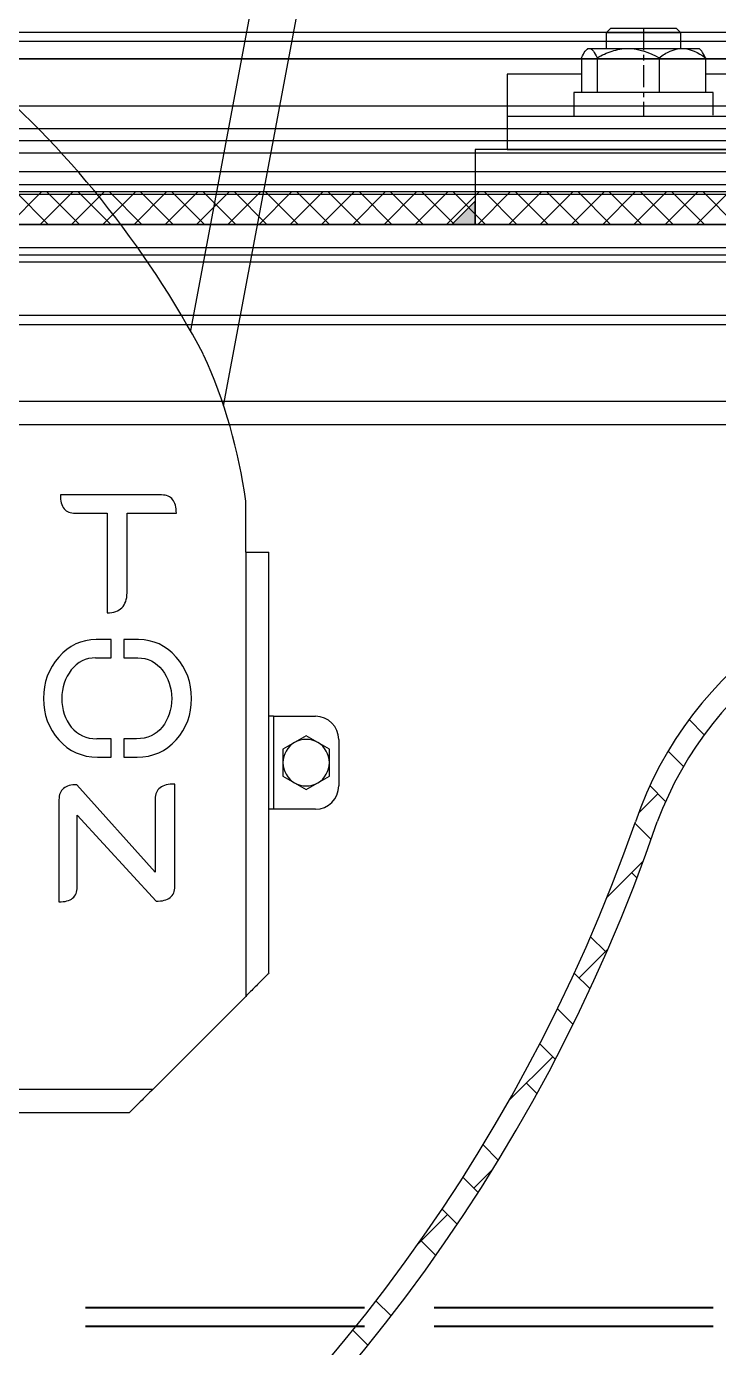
# Model space of a CAD drawing. Header units: centimetres. Extents: x 470464 to 524273, y 49611 to 59074.
# Drawn here: x 504666.62 to 504681.5, y 50546.76 to 50575.17 of the extents above; entities that cross this region are included whole.
import ezdxf

# ---------------------------------------------------------------- set-up
doc = ezdxf.new("R2010")
doc.units = ezdxf.units.CM
doc.header["$MEASUREMENT"] = 0
for name, pattern in [('1244-MIUM-DD-AR-2000$0$1244_Aselsan_MIUM_2900_Vinç$0$ACAD_ISO02W100', [15, 12, -3]), ('CENTER', [50.8, 31.75, -6.35, 6.35, -6.35]), ('CHAIN', [0.3543, 0.2362, -0.0295, 0.0591, -0.0295])]:
    doc.linetypes.add(name, pattern=pattern)
doc.layers.add('S-COLS-CONC', color=4, linetype='Continuous', lineweight=40)
doc.layers.add('vinç', color=7, linetype='Continuous')

# ---------------------------------------------------------------- blocks, each defined once
blk = doc.blocks.new('y65ytr5c4rc44rfe')
at = {"color": 2, "linetype": 'Continuous', "lineweight": 25}
for p, q in [((429247.445, 68869.325), (429246.126, 68862.29)), ((429246.84, 68860.674), (429248.427, 68869.141)), ((429243.331, 68858.755), (429243.332, 68858.708)), ((429245.506, 68858.755), (429243.331, 68858.755)), ((429243.332, 68858.708), (429243.336, 68858.663)), ((429243.336, 68858.663), (429243.342, 68858.622)), ((429243.342, 68858.622), (429243.351, 68858.583)), ((429243.351, 68858.583), (429243.362, 68858.548)), ((429243.362, 68858.548), (429243.376, 68858.515)), ((429245.545, 68858.754), (429245.506, 68858.755)), ((429245.581, 68858.749), (429245.545, 68858.754)), ((429245.614, 68858.742), (429245.581, 68858.749)), ((429245.646, 68858.731), (429245.614, 68858.742)), ((429245.674, 68858.717), (429245.646, 68858.731)), ((429245.7, 68858.7), (429245.674, 68858.717)), ((429245.724, 68858.68), (429245.7, 68858.7)), ((429245.745, 68858.657), (429245.724, 68858.68)), ((429245.764, 68858.631), (429245.745, 68858.657)), ((429245.78, 68858.602), (429245.764, 68858.631)), ((429245.793, 68858.569), (429245.78, 68858.602)), ((429245.805, 68858.534), (429245.793, 68858.569)), ((429245.813, 68858.495), (429245.805, 68858.534)), ((429247.316, 68857.522), (429247.316, 68858.619)), ((429243.376, 68858.515), (429243.392, 68858.486)), ((429243.392, 68858.486), (429243.411, 68858.46)), ((429243.411, 68858.46), (429243.432, 68858.437)), ((429243.432, 68858.437), (429243.456, 68858.417)), ((429243.456, 68858.417), (429243.482, 68858.4)), ((429243.482, 68858.4), (429243.51, 68858.386)), ((429243.51, 68858.386), (429243.541, 68858.375)), ((429243.541, 68858.375), (429243.575, 68858.368)), ((429243.575, 68858.368), (429243.611, 68858.363)), ((429243.611, 68858.363), (429243.65, 68858.362)), ((429243.65, 68858.362), (429244.338, 68858.362)), ((429244.338, 68858.362), (429244.338, 68856.219)), ((429244.765, 68858.362), (429245.825, 68858.362)), ((429244.765, 68856.648), (429244.765, 68858.362)), ((429245.819, 68858.454), (429245.813, 68858.495)), ((429245.824, 68858.409), (429245.819, 68858.454)), ((429245.825, 68858.362), (429245.824, 68858.409)), ((429247.316, 68857.522), (429247.316, 68847.972)), ((429247.316, 68857.522), (429247.816, 68857.522)), ((429247.816, 68848.472), (429247.816, 68857.522)), ((429244.748, 68856.505), (429244.757, 68856.549)), ((429244.757, 68856.549), (429244.762, 68856.597)), ((429244.762, 68856.597), (429244.765, 68856.648)), ((429244.522, 68856.248), (429244.56, 68856.264)), ((429244.56, 68856.264), (429244.595, 68856.283)), ((429244.595, 68856.283), (429244.627, 68856.305)), ((429244.627, 68856.305), (429244.655, 68856.33)), ((429244.655, 68856.33), (429244.68, 68856.358)), ((429244.68, 68856.358), (429244.701, 68856.39)), ((429244.701, 68856.39), (429244.72, 68856.425)), ((429244.72, 68856.425), (429244.736, 68856.463)), ((429244.736, 68856.463), (429244.748, 68856.505)), ((429244.338, 68856.219), (429244.389, 68856.222)), ((429244.389, 68856.222), (429244.437, 68856.227)), ((429244.437, 68856.227), (429244.481, 68856.236)), ((429244.481, 68856.236), (429244.522, 68856.248)), ((429243.47, 68855.434), (429243.381, 68855.357)), ((429243.564, 68855.498), (429243.47, 68855.434)), ((429243.663, 68855.551), (429243.564, 68855.498)), ((429243.766, 68855.592), (429243.663, 68855.551)), ((429243.874, 68855.621), (429243.766, 68855.592)), ((429243.986, 68855.639), (429243.874, 68855.621)), ((429244.104, 68855.645), (429243.986, 68855.639)), ((429244.423, 68855.645), (429244.104, 68855.645)), ((429244.423, 68855.251), (429244.423, 68855.645)), ((429244.693, 68855.645), (429244.693, 68855.251)), ((429245.011, 68855.645), (429244.693, 68855.645)), ((429245.129, 68855.639), (429245.011, 68855.645)), ((429245.241, 68855.621), (429245.129, 68855.639)), ((429245.349, 68855.592), (429245.241, 68855.621)), ((429245.452, 68855.551), (429245.349, 68855.592)), ((429245.551, 68855.498), (429245.452, 68855.551)), ((429245.646, 68855.434), (429245.551, 68855.498)), ((429245.735, 68855.357), (429245.646, 68855.434)), ((429243.219, 68855.173), (429243.152, 68855.073)), ((429243.296, 68855.269), (429243.219, 68855.173)), ((429243.381, 68855.357), (429243.296, 68855.269)), ((429243.735, 68855.149), (429243.674, 68855.105)), ((429243.799, 68855.186), (429243.735, 68855.149)), ((429243.866, 68855.215), (429243.799, 68855.186)), ((429243.936, 68855.235), (429243.866, 68855.215)), ((429244.011, 68855.247), (429243.936, 68855.235)), ((429244.089, 68855.251), (429244.011, 68855.247)), ((429244.089, 68855.251), (429244.423, 68855.251)), ((429244.693, 68855.251), (429244.996, 68855.251)), ((429244.996, 68855.251), (429245.074, 68855.247)), ((429245.074, 68855.247), (429245.149, 68855.235)), ((429245.149, 68855.235), (429245.22, 68855.215)), ((429245.22, 68855.215), (429245.287, 68855.186)), ((429245.287, 68855.186), (429245.35, 68855.149)), ((429245.35, 68855.149), (429245.41, 68855.105)), ((429245.82, 68855.269), (429245.735, 68855.357)), ((429245.898, 68855.173), (429245.82, 68855.269)), ((429245.965, 68855.073), (429245.898, 68855.173)), ((429243.049, 68854.859), (429243.013, 68854.745)), ((429243.095, 68854.967), (429243.049, 68854.859)), ((429243.152, 68855.073), (429243.095, 68854.967)), ((429243.476, 68854.856), (429243.441, 68854.784)), ((429243.518, 68854.925), (429243.476, 68854.856)), ((429243.565, 68854.992), (429243.518, 68854.925)), ((429243.618, 68855.053), (429243.565, 68854.992)), ((429243.674, 68855.105), (429243.618, 68855.053)), ((429245.41, 68855.105), (429245.467, 68855.053)), ((429245.467, 68855.053), (429245.52, 68854.992)), ((429245.52, 68854.992), (429245.568, 68854.925)), ((429245.568, 68854.925), (429245.609, 68854.856)), ((429245.609, 68854.856), (429245.644, 68854.784)), ((429246.022, 68854.967), (429245.965, 68855.073)), ((429246.068, 68854.859), (429246.022, 68854.967)), ((429246.104, 68854.745), (429246.068, 68854.859)), ((429242.988, 68854.627), (429242.972, 68854.504)), ((429243.013, 68854.745), (429242.988, 68854.627)), ((429243.374, 68854.551), (429243.364, 68854.467)), ((429243.39, 68854.632), (429243.374, 68854.551)), ((429243.412, 68854.709), (429243.39, 68854.632)), ((429243.441, 68854.784), (429243.412, 68854.709)), ((429245.644, 68854.784), (429245.673, 68854.709)), ((429245.673, 68854.709), (429245.695, 68854.632)), ((429245.695, 68854.632), (429245.711, 68854.551)), ((429245.711, 68854.551), (429245.721, 68854.467)), ((429246.13, 68854.627), (429246.104, 68854.745)), ((429246.146, 68854.504), (429246.13, 68854.627)), ((429242.972, 68854.504), (429242.967, 68854.378)), ((429242.967, 68854.378), (429242.972, 68854.251)), ((429243.364, 68854.467), (429243.361, 68854.381)), ((429243.361, 68854.381), (429243.364, 68854.292)), ((429243.364, 68854.292), (429243.374, 68854.206)), ((429245.721, 68854.292), (429245.711, 68854.206)), ((429245.721, 68854.467), (429245.724, 68854.381)), ((429245.724, 68854.381), (429245.721, 68854.292)), ((429246.151, 68854.378), (429246.146, 68854.504)), ((429246.146, 68854.251), (429246.151, 68854.378)), ((429242.972, 68854.251), (429242.988, 68854.127)), ((429242.988, 68854.127), (429243.013, 68854.009)), ((429243.013, 68854.009), (429243.049, 68853.896)), ((429243.374, 68854.206), (429243.39, 68854.123)), ((429243.39, 68854.123), (429243.412, 68854.044)), ((429243.412, 68854.044), (429243.441, 68853.969)), ((429245.673, 68854.044), (429245.644, 68853.969)), ((429245.695, 68854.123), (429245.673, 68854.044)), ((429245.711, 68854.206), (429245.695, 68854.123)), ((429246.068, 68853.896), (429246.104, 68854.009)), ((429246.104, 68854.009), (429246.13, 68854.127)), ((429246.13, 68854.127), (429246.146, 68854.251)), ((429247.916, 68853.997), (429247.816, 68853.997)), ((429247.916, 68853.997), (429247.916, 68851.997)), ((429247.916, 68853.997), (429248.816, 68853.997)), ((429243.049, 68853.896), (429243.095, 68853.787)), ((429243.095, 68853.787), (429243.152, 68853.683)), ((429243.441, 68853.969), (429243.476, 68853.897)), ((429243.476, 68853.897), (429243.518, 68853.828)), ((429243.518, 68853.828), (429243.565, 68853.764)), ((429243.565, 68853.764), (429243.619, 68853.705)), ((429243.619, 68853.705), (429243.676, 68853.654)), ((429245.466, 68853.705), (429245.409, 68853.654)), ((429245.52, 68853.764), (429245.466, 68853.705)), ((429245.568, 68853.828), (429245.52, 68853.764)), ((429245.609, 68853.897), (429245.568, 68853.828)), ((429245.644, 68853.969), (429245.609, 68853.897)), ((429245.965, 68853.683), (429246.022, 68853.787)), ((429246.022, 68853.787), (429246.068, 68853.896)), ((429243.152, 68853.683), (429243.219, 68853.583)), ((429243.219, 68853.583), (429243.296, 68853.488)), ((429243.296, 68853.488), (429243.381, 68853.401)), ((429243.676, 68853.654), (429243.739, 68853.61)), ((429243.739, 68853.61), (429243.805, 68853.575)), ((429243.805, 68853.575), (429243.876, 68853.547)), ((429243.876, 68853.547), (429243.952, 68853.527)), ((429243.952, 68853.527), (429244.032, 68853.516)), ((429244.032, 68853.516), (429244.116, 68853.512)), ((429244.423, 68853.512), (429244.116, 68853.512)), ((429244.423, 68853.118), (429244.423, 68853.512)), ((429244.693, 68853.512), (429244.693, 68853.118)), ((429244.969, 68853.512), (429244.693, 68853.512)), ((429245.053, 68853.516), (429244.969, 68853.512)), ((429245.133, 68853.527), (429245.053, 68853.516)), ((429245.209, 68853.547), (429245.133, 68853.527)), ((429245.28, 68853.575), (429245.209, 68853.547)), ((429245.346, 68853.61), (429245.28, 68853.575)), ((429245.409, 68853.654), (429245.346, 68853.61)), ((429245.734, 68853.401), (429245.82, 68853.488)), ((429245.82, 68853.488), (429245.898, 68853.583)), ((429245.898, 68853.583), (429245.965, 68853.683)), ((429248.366, 68853.43), (429248.116, 68853.286)), ((429248.616, 68853.575), (429248.366, 68853.43)), ((429248.866, 68853.43), (429248.616, 68853.575)), ((429249.116, 68853.286), (429248.866, 68853.43)), ((429249.316, 68853.497), (429249.316, 68852.497)), ((429243.381, 68853.401), (429243.472, 68853.326)), ((429243.472, 68853.326), (429243.568, 68853.262)), ((429243.568, 68853.262), (429243.669, 68853.211)), ((429243.669, 68853.211), (429243.776, 68853.17)), ((429243.776, 68853.17), (429243.889, 68853.141)), ((429243.889, 68853.141), (429244.008, 68853.123)), ((429245.107, 68853.123), (429245.226, 68853.141)), ((429245.226, 68853.141), (429245.339, 68853.17)), ((429245.339, 68853.17), (429245.446, 68853.211)), ((429245.446, 68853.211), (429245.547, 68853.262)), ((429245.547, 68853.262), (429245.644, 68853.326)), ((429245.644, 68853.326), (429245.734, 68853.401)), ((429248.116, 68853.286), (429248.116, 68852.997)), ((429249.116, 68852.997), (429249.116, 68853.286)), ((429244.008, 68853.123), (429244.131, 68853.118)), ((429244.131, 68853.118), (429244.423, 68853.118)), ((429244.693, 68853.118), (429244.984, 68853.118)), ((429244.984, 68853.118), (429245.107, 68853.123)), ((429248.116, 68852.997), (429248.116, 68852.709)), ((429249.116, 68852.709), (429249.116, 68852.997)), ((429248.116, 68852.709), (429248.366, 68852.564)), ((429248.366, 68852.564), (429248.616, 68852.42)), ((429248.616, 68852.42), (429248.866, 68852.564)), ((429248.866, 68852.564), (429249.116, 68852.709)), ((429243.307, 68852.278), (429243.302, 68852.241)), ((429243.315, 68852.311), (429243.307, 68852.278)), ((429243.326, 68852.343), (429243.315, 68852.311)), ((429243.339, 68852.372), (429243.326, 68852.343)), ((429243.356, 68852.399), (429243.339, 68852.372)), ((429243.376, 68852.422), (429243.356, 68852.399)), ((429243.398, 68852.444), (429243.376, 68852.422)), ((429243.424, 68852.463), (429243.398, 68852.444)), ((429243.453, 68852.479), (429243.424, 68852.463)), ((429243.484, 68852.493), (429243.453, 68852.479)), ((429243.519, 68852.504), (429243.484, 68852.493)), ((429243.556, 68852.513), (429243.519, 68852.504)), ((429243.597, 68852.519), (429243.556, 68852.513)), ((429243.64, 68852.523), (429243.597, 68852.519)), ((429243.687, 68852.524), (429243.64, 68852.523)), ((429245.368, 68850.645), (429243.687, 68852.524)), ((429245.375, 68852.291), (429245.37, 68852.255)), ((429245.384, 68852.325), (429245.375, 68852.291)), ((429245.396, 68852.357), (429245.384, 68852.325)), ((429245.411, 68852.386), (429245.396, 68852.357)), ((429245.429, 68852.412), (429245.411, 68852.386)), ((429245.451, 68852.436), (429245.429, 68852.412)), ((429245.476, 68852.458), (429245.451, 68852.436)), ((429245.505, 68852.476), (429245.476, 68852.458)), ((429245.536, 68852.493), (429245.505, 68852.476)), ((429245.571, 68852.507), (429245.536, 68852.493)), ((429245.609, 68852.518), (429245.571, 68852.507)), ((429245.65, 68852.527), (429245.609, 68852.518)), ((429245.695, 68852.533), (429245.65, 68852.527)), ((429245.743, 68852.537), (429245.695, 68852.533)), ((429245.794, 68852.538), (429245.743, 68852.537)), ((429245.794, 68850.336), (429245.794, 68852.538)), ((429243.302, 68852.241), (429243.3, 68852.202)), ((429243.3, 68852.202), (429243.3, 68850.004)), ((429245.37, 68852.255), (429245.368, 68852.216)), ((429245.368, 68852.216), (429245.368, 68850.645)), ((429247.916, 68851.997), (429247.816, 68851.997)), ((429248.816, 68851.997), (429247.916, 68851.997)), ((429243.694, 68851.87), (429245.388, 68850.018)), ((429243.694, 68850.323), (429243.694, 68851.87)), ((429243.687, 68850.248), (429243.692, 68850.284)), ((429243.692, 68850.284), (429243.694, 68850.323)), ((429245.787, 68850.262), (429245.792, 68850.298)), ((429245.792, 68850.298), (429245.794, 68850.336)), ((429243.3, 68850.004), (429243.347, 68850.005)), ((429243.347, 68850.005), (429243.391, 68850.009)), ((429243.391, 68850.009), (429243.433, 68850.015)), ((429243.433, 68850.015), (429243.471, 68850.024)), ((429243.471, 68850.024), (429243.506, 68850.035)), ((429243.506, 68850.035), (429243.538, 68850.049)), ((429243.538, 68850.049), (429243.568, 68850.065)), ((429243.568, 68850.065), (429243.594, 68850.084)), ((429243.594, 68850.084), (429243.617, 68850.105)), ((429243.617, 68850.105), (429243.637, 68850.129)), ((429243.637, 68850.129), (429243.654, 68850.155)), ((429243.654, 68850.155), (429243.668, 68850.183)), ((429243.668, 68850.183), (429243.679, 68850.214)), ((429243.679, 68850.214), (429243.687, 68850.248)), ((429245.388, 68850.018), (429245.436, 68850.019)), ((429245.436, 68850.019), (429245.482, 68850.023)), ((429245.482, 68850.023), (429245.525, 68850.029)), ((429245.525, 68850.029), (429245.564, 68850.038)), ((429245.564, 68850.038), (429245.6, 68850.049)), ((429245.6, 68850.049), (429245.634, 68850.063)), ((429245.634, 68850.063), (429245.664, 68850.079)), ((429245.664, 68850.079), (429245.691, 68850.098)), ((429245.691, 68850.098), (429245.715, 68850.119)), ((429245.715, 68850.119), (429245.735, 68850.143)), ((429245.735, 68850.143), (429245.753, 68850.169)), ((429245.753, 68850.169), (429245.768, 68850.197)), ((429245.768, 68850.197), (429245.779, 68850.228)), ((429245.779, 68850.228), (429245.787, 68850.262)), ((429245.316, 68845.972), (429247.316, 68847.972)), ((429245.316, 68845.972), (429241.166, 68845.972)), ((429241.166, 68845.472), (429244.816, 68845.472))]:
    blk.add_line(p, q, dxfattribs=at)
for centre, radius, start, end in [((429227.857, 68851.935), 21, 27.9352, 49.7601), ((429236.166, 68857.122), 11.25, 7.6451, 24.4144), ((429248.816, 68853.497), 0.5, 0, 90), ((429248.616, 68852.997), 0.5, 120, 180), ((429248.616, 68852.997), 0.5, 60, 120), ((429248.616, 68852.997), 0.5, 0, 60), ((429248.616, 68852.997), 0.5, 180, 240), ((429248.616, 68852.997), 0.5, 300, 0), ((429248.616, 68852.997), 0.5, 240, 300), ((429248.816, 68852.497), 0.5, 270, 0)]:
    blk.add_arc(centre, radius, start, end, dxfattribs=at)
for points, knots in [([(429247.816, 68848.472), (429247.815, 68848.472), (429247.813, 68848.47), (429247.786, 68848.442), (429247.713, 68848.37), (429247.579, 68848.236), (429247.436, 68848.093), (429247.342, 68847.998), (429247.316, 68847.972)], [0, 0, 0, 0, 0.062228, 0.187857, 0.352908, 0.577505, 0.884754, 1, 1, 1, 1]), ([(429245.316, 68845.972), (429245.238, 68845.894), (429245.107, 68845.763), (429244.953, 68845.61), (429244.865, 68845.522), (429244.822, 68845.479), (429244.818, 68845.474), (429244.816, 68845.472)], [0, 0, 0, 0, 0.346598, 0.581512, 0.759087, 0.899776, 1, 1, 1, 1])]:
    blk.add_open_spline(points, degree=3, knots=knots, dxfattribs=at)
blk = doc.blocks.new('ghfhjkdjfdkyufgfktuthkgt')
at = {"color": 2, "ltscale": 0.4}
for p, q in [((417976.883, 69071.163), (416796.458, 69071.163)), ((417976.459, 69070.663), (416796.458, 69070.663)), ((416796.458, 69067.363), (417976.459, 69067.363)), ((416796.458, 69066.863), (417976.459, 69066.863))]:
    blk.add_line(p, q, dxfattribs=at)
at = {"color": 2, "linetype": 'Continuous', "ltscale": 0.4}
for p, q in [((417362.764, 69060.19), (417362.439, 69060.515)), ((417362.316, 69059.506), (417361.987, 69059.836)), ((417361.351, 69058.502), (417361.77, 69058.921)), ((417361.934, 69058.757), (417361.597, 69059.095)), ((417361.623, 69057.937), (417361.274, 69058.286)), ((417360.677, 69056.697), (417361.456, 69057.476)), ((417361.318, 69057.11), (417361.204, 69057.224)), ((417360.639, 69055.527), (417360.321, 69055.845)), ((417360.073, 69054.962), (417360.697, 69055.585)), ((417360.31, 69054.725), (417359.972, 69055.062)), ((417359.944, 69053.96), (417359.608, 69054.295)), ((417359.563, 69053.209), (417359.229, 69053.542)), ((417358.572, 69052.329), (417359.507, 69053.265)), ((417359.168, 69052.472), (417358.942, 69052.699)), ((417358.338, 69051.04), (417358.009, 69051.369)), ((417357.902, 69050.344), (417357.574, 69050.672)), ((417357.81, 69050.436), (417358.216, 69050.842)), ((417356.606, 69049.231), (417357.245, 69049.87)), ((417357.454, 69049.661), (417357.127, 69049.988)), ((417356.992, 69048.991), (417356.679, 69049.305)), ((417356.031, 69047.69), (417355.706, 69048.015)), ((417355.532, 69047.058), (417355.207, 69047.382))]:
    blk.add_line(p, q, dxfattribs=at)
at = {"color": 2, "ltscale": 0.4}
for centre, radius, start, end in [((417368.942, 69055.7), 8.092, 87.7843, 161.143), ((417368.946, 69055.654), 7.667, 87.6884, 159.6917), ((417326.755, 69070.315), 37, 198.9246, 341.0754), ((417326.755, 69070.354), 36.568, 199.2207, 340.7793), ((417374.045, 69070.315), 37, 198.9246, 341.0754), ((417374.045, 69070.354), 36.568, 199.2207, 340.7793)]:
    blk.add_arc(centre, radius, start, end, dxfattribs=at)
blk = doc.blocks.new('kjjlkhlljklhıjşlkmkjş')
at = {"color": 2}
for p, q in [((417387.159, 69176.313, 0.055), (417290.159, 69176.313, 0.055)), ((417290.159, 69173.313, 0.055), (417387.159, 69173.313, 0.055))]:
    blk.add_line(p, q, dxfattribs=at)
at = {"color": 2, "ltscale": 3}
for p, q in [((417290.159, 69176.113, 0.055), (417387.159, 69176.113, 0.055)), ((417290.159, 69173.513, 0.055), (417387.159, 69173.513, 0.055))]:
    blk.add_line(p, q, dxfattribs=at)
at = {"color": 2, "linetype": 'CENTER', "ltscale": 30}
blk.add_line((417290.159, 69174.813, 0.055), (417387.159, 69174.813, 0.055), dxfattribs=at)
blk = doc.blocks.new('tyrterwefbrrbevrwc')
at = {"color": 2}
for p, q in [((416798.859, 68253.905), (417974.059, 68253.905)), ((416798.859, 68253.525), (417974.059, 68253.525))]:
    blk.add_line(p, q, dxfattribs=at)
at = {"layer": 'vinç', "color": 2}
for p, q in [((417974.059, 68254.095), (416798.859, 68254.095)), ((417974.059, 68253.525), (416798.859, 68253.525)), ((417974.059, 68252.51), (416798.859, 68252.51)), ((417974.059, 68252.023), (416798.859, 68252.023)), ((417974.059, 68251.765), (416798.859, 68251.765)), ((417974.059, 68251.494), (416798.859, 68251.494)), ((417974.059, 68251.096), (416798.859, 68251.096)), ((417974.059, 68250.663), (416798.859, 68250.663))]:
    blk.add_line(p, q, dxfattribs=at)
blk = doc.blocks.new('tyrteryrteyyt3rwerw')
h = blk.add_hatch()
h.set_pattern_fill('ANSI37', color=2, scale=3.8, angle=360)
h.set_pattern_definition([(45, (342050.756, 161193.00613), (-0.335875721, 0.335875721), []), (135, (342050.756, 161193.00613), (-0.335875721, -0.335875721), [])])
h.paths.add_polyline_path([(416798.859, 68195.663), (416798.859, 68194.963), (417974.059, 68194.963), (417974.059, 68195.663)])
at = {"color": 2}
blk.add_lwpolyline([(417974.059, 68195.663), (416798.859, 68195.663), (416798.859, 68194.963), (417974.059, 68194.963)], close=True, dxfattribs=at)
blk = doc.blocks.new('hfgdtnyrmuntyr')
at = {"color": 2, "ltscale": 0.4}
blk.add_lwpolyline([(416783.759, 68194.163), (417989.159, 68194.163), (417989.159, 68194.963), (416783.759, 68194.963)], close=True, dxfattribs=at)
at = {"layer": 'S-COLS-CONC', "color": 2, "linetype": '1244-MIUM-DD-AR-2000$0$1244_Aselsan_MIUM_2900_Vinç$0$ACAD_ISO02W100', "ltscale": 0.5}
for p, q in [((417955.459, 68171.663), (416817.459, 68171.663)), ((417955.459, 68171.263), (416817.459, 68171.263))]:
    blk.add_line(p, q, dxfattribs=at)
blk = doc.blocks.new('BEKET 105 ÖN')
at = {"color": 2, "linetype": 'Continuous'}
for p, q in [((1790017.88, -473032.05), (1790016.88, -473033.05)), ((1790016.88, -473033.05), (1790016.88, -473036.39)), ((1790032.88, -473033.05), (1790016.88, -473033.05)), ((1790017.88, -473032.05), (1790031.88, -473032.05)), ((1790032.88, -473033.05), (1790031.88, -473032.05)), ((1790032.88, -473036.39), (1790032.88, -473033.05)), ((1790012.88, -473036.39), (1790012.51, -473036.79)), ((1790012.88, -473036.39), (1790013.24, -473036.39)), ((1790013.24, -473036.39), (1790021.57, -473036.39)), ((1790021.57, -473036.39), (1790033.21, -473036.39)), ((1790033.21, -473036.39), (1790036.88, -473036.39)), ((1790037.25, -473036.79), (1790036.88, -473036.39)), ((1790011.56, -473038.39), (1790011.56, -473045.89)), ((1790014.91, -473038.39), (1790014.91, -473045.89)), ((1790028.23, -473038.39), (1790028.23, -473045.89)), ((1790038.2, -473038.39), (1790038.2, -473045.89)), ((1790009.88, -473045.89), (1790009.88, -473050.95)), ((1790039.88, -473045.89), (1790009.88, -473045.89)), ((1790039.88, -473050.76), (1790039.88, -473045.89)), ((1789995.56, -473050.95), (1790055.56, -473050.95))]:
    blk.add_line(p, q, dxfattribs=at)
at = {"color": 2, "linetype": 'CHAIN', "ltscale": 20}
blk.add_line((1790024.88, -473032.05), (1790024.88, -473050.95), dxfattribs=at)
at = {"color": 2, "linetype": 'Continuous'}
blk.add_lwpolyline([(1790011.56, -473041.89), (1789995.56, -473041.89), (1789995.56, -473058.09), (1790055.56, -473058.09), (1790055.56, -473041.89), (1790038.2, -473041.89)], dxfattribs=at)
blk.add_lwpolyline([(1789988.7, -473074.25), (1790059.7, -473074.25), (1790059.7, -473058.09), (1789988.7, -473058.09)], close=True, dxfattribs=at)
for points, knots in [([(1790011.56, -473038.39), (1790011.82, -473037.81), (1790012.09, -473037.31), (1790012.64, -473036.6), (1790012.94, -473036.39), (1790013.24, -473036.39)], [0, 0, 0, 0, 0.5, 0.5, 1, 1, 1, 1]), ([(1790014.91, -473038.39), (1790015.95, -473037.81), (1790017.01, -473037.31), (1790019.22, -473036.6), (1790020.4, -473036.39), (1790021.57, -473036.39)], [0, 0, 0, 0, 0.5, 0.5, 1, 1, 1, 1]), ([(1790028.23, -473038.39), (1790029, -473037.81), (1790029.8, -473037.31), (1790031.46, -473036.6), (1790032.34, -473036.39), (1790033.21, -473036.39)], [0, 0, 0, 0, 0.5, 0.5, 1, 1, 1, 1]), ([(1790038.2, -473038.39), (1790037.94, -473037.81), (1790037.67, -473037.31), (1790037.35, -473036.9), (1790037.3, -473036.84), (1790037.25, -473036.79)], [0, 0, 0, 0, 0.855795, 0.855795, 1, 1, 1, 1])]:
    blk.add_open_spline(points, degree=3, knots=knots, dxfattribs=at)
for points in [[(1790013.24, -473036.39), (1790013.82, -473036.39), (1790014.39, -473037.23), (1790014.91, -473038.39)], [(1790021.57, -473036.39), (1790023.9, -473036.39), (1790026.16, -473037.23), (1790028.23, -473038.39)], [(1790033.21, -473036.39), (1790034.96, -473036.39), (1790036.65, -473037.23), (1790038.2, -473038.39)]]:
    blk.add_open_spline(points, degree=3, dxfattribs=at)
blk = doc.blocks.new('tdrgrtryhrts')
at = {"ltscale": 0.4}
h = blk.add_hatch(color=2, dxfattribs=at)
h.dxf.hatch_style = 1
h.paths.add_polyline_path([(417351.341, 68971.963), (417351.841, 68972.463), (417351.841, 68971.963)])
at = {"color": 2, "ltscale": 0.4}
blk.add_lwpolyline([(417351.841, 68971.963), (417351.841, 68972.463), (417351.341, 68971.963), (417351.841, 68971.963)], dxfattribs=at)
at = {"color": 2, "xscale": 0.1, "yscale": 0.1, "zscale": 0.1, "rotation": 359.9999999999999}
blk.add_blockref('BEKET 105 ÖN', (238352.971, 116279.388), dxfattribs=at)
blk.add_blockref('BEKET 105 ÖN', (238352.971, 116279.388), dxfattribs=at)
blk = doc.blocks.new('lkjşlkjkloıjljikşlklş')
at = {"layer": 'vinç', "color": 2}
for name, p in [('tyrterwefbrrbevrwc', (0, 611)), ('tdrgrtryhrts', (6, -111)), ('tyrteryrteyyt3rwerw', (0, 666)), ('hfgdtnyrmuntyr', (0, 666))]:
    blk.add_blockref(name, p, dxfattribs=at)
blk = doc.blocks.new('DHSETSRDJFDS')
at = {"layer": 'vinç', "color": 2}
for name, p in [('kjjlkhlljklhıjşlkmkjş', (0, -384.5, -0.119)), ('y65ytr5c4rc44rfe', (-11894.409, -73.609)), ('lkjşlkjkloıjljikşlklş', (0, -70)), ('ghfhjkdjfdkyufgfktuthkgt', (0, -280.2))]:
    blk.add_blockref(name, p, dxfattribs=at)

msp = doc.modelspace()

# ---------------------------------------------------------------- block references
at = {"layer": 'vinç', "color": 0}
msp.add_blockref('DHSETSRDJFDS', (87318.426, -18220.054), dxfattribs=at)

doc.saveas('drawing.dxf')
